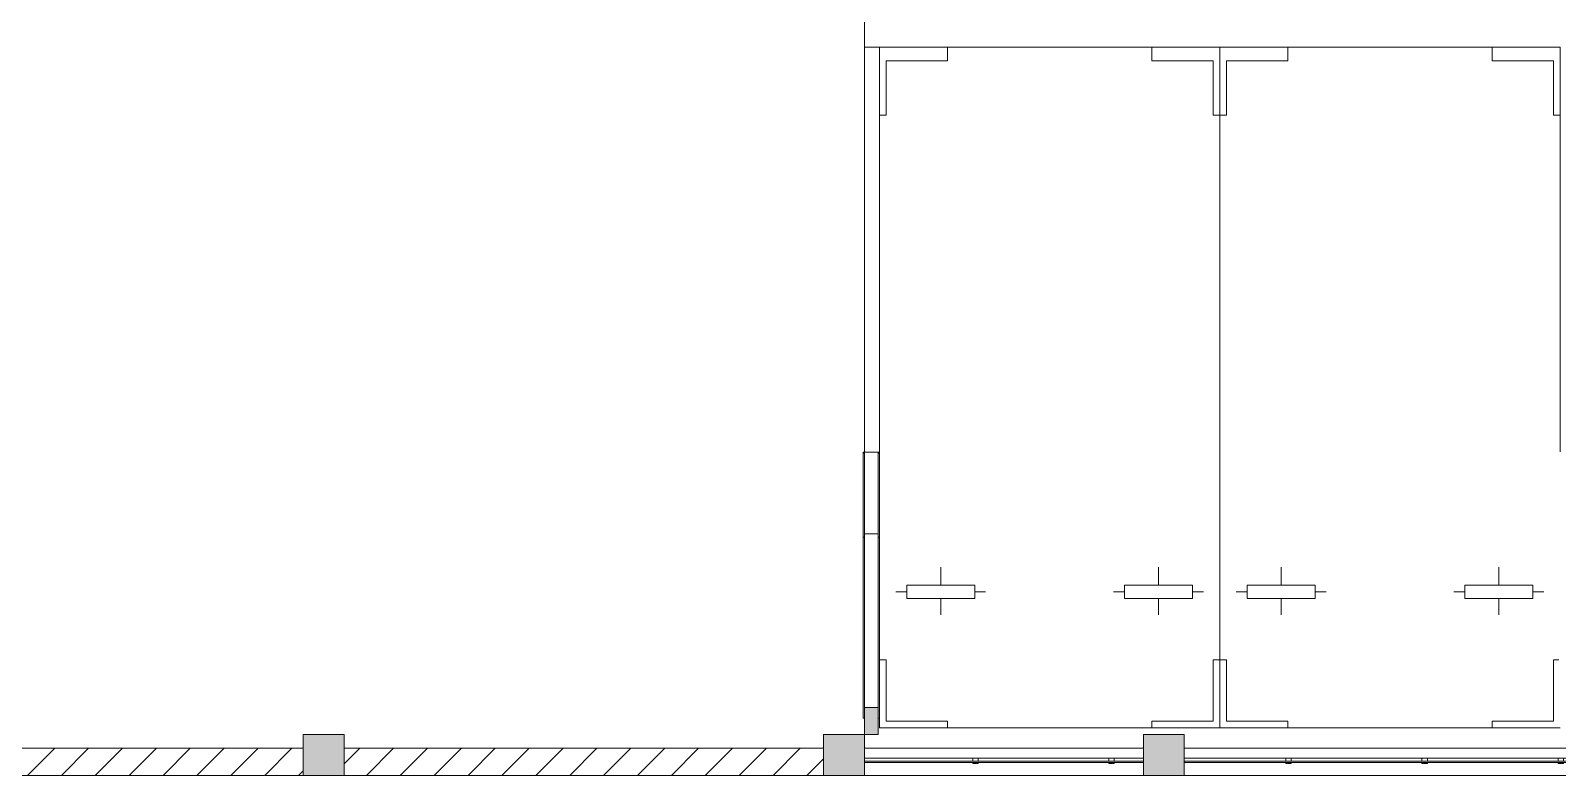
# Model space of a CAD drawing. Header units: millimetres. Extents: x 5356 to 209803, y -16346 to 109894.
# Drawn here: x 83328 to 94543, y 7888 to 13359 of the extents above; entities that cross this region are included whole.
import ezdxf

# ---------------------------------------------------------------- set-up
doc = ezdxf.new("R2010")
doc.units = ezdxf.units.MM
doc.linetypes.add('Double dash', pattern=[41.999998, 12, -6, 6, -6, 6, -6])
for name, color, linetype, lineweight in [('A-FLOR', 192, 'Continuous', 9), ('A-FLOR-HRAL', 11, 'Continuous', 9), ('A-WALL', 113, 'Continuous', 9), ('A-WALL-3', 113, 'Continuous', 18), ('A-WALL-PATT-3', 111, 'Continuous', 9), ('C-PRKG', 70, 'Continuous', 9), ('C-PROP-LINE', 91, 'Double dash', 18), ('S-COLS', 52, 'Continuous', 9), ('S-COLS-1', 254, 'Continuous', 5), ('S-COLS-3', 9, 'Continuous', 9), ('S-COLS-4', 52, 'Continuous', 18)]:
    doc.layers.add(name, color=color, linetype=linetype, lineweight=lineweight)
pattern_1 = [(45, (0, 0), (-124.4508, 124.4508), [])]

# ---------------------------------------------------------------- blocks, each defined once
blk = doc.blocks.new('NBS_CLDPhysicalSecuritySystems_MtlMeshPnlFncngSym_CLDModsecSecurusS3_InfillPanel - NBS_CLDPhysicalSecuritySystems_MtlMeshPnlFncngSym_CLDModsecSecurusS2_InfillPanel-2369496-TKCS_MB ĐỊNH VỊ MỐC TỌA ĐỘ CÔNG TRÌNH')
at = {"layer": 'A-FLOR-HRAL'}
for p, q in [((0, 6), (4000, 6)), ((214, 11), (254, 11)), ((214, 6), (214, 11)), ((254, 11), (254, 6)), ((1214, 11), (1254, 11)), ((1214, 6), (1214, 11)), ((1254, 11), (1254, 6)), ((2214, 11), (2254, 11)), ((2214, 6), (2214, 11)), ((2254, 11), (2254, 6)), ((3214, 11), (3254, 11)), ((3214, 6), (3214, 11)), ((3254, 11), (3254, 6)), ((4000, -6), (0, -6)), ((0, -27), (218, -27)), ((214, -23), (214, -6)), ((250, -27), (218, -27)), ((250, -27), (1218, -27)), ((254, -6), (254, -23)), ((1214, -23), (1214, -6)), ((1250, -27), (1218, -27)), ((1250, -27), (2218, -27)), ((1254, -6), (1254, -23)), ((2214, -23), (2214, -6)), ((2250, -27), (2218, -27)), ((2250, -27), (3218, -27)), ((2254, -6), (2254, -23)), ((3214, -23), (3214, -6)), ((3250, -27), (3218, -27)), ((3250, -27), (4000, -27)), ((3254, -6), (3254, -23))]:
    blk.add_line(p, q, dxfattribs=at)
for centre, start, end in [((218, -23), 180, 270), ((250, -23), 270, 0), ((1218, -23), 180, 270), ((1250, -23), 270, 0), ((2218, -23), 180, 270), ((2250, -23), 270, 0), ((3218, -23), 180, 270), ((3250, -23), 270, 0)]:
    blk.add_arc(centre, 4, start, end, dxfattribs=at)
blk = doc.blocks.new('NBS_CLDPhysicalSecuritySystems_MtlMeshPnlFncngSym_CLDModsecSecurusS3_InfillPanel - NBS_CLDPhysicalSecuritySystems_MtlMeshPnlFncngSym_CLDModsecSecurusS2_InfillPanel-2369504-TKCS_MB ĐỊNH VỊ MỐC TỌA ĐỘ CÔNG TRÌNH')
at = {"layer": 'A-FLOR-HRAL'}
for p, q in [((0, 6), (2049, 6)), ((214, 11), (254, 11)), ((214, 6), (214, 11)), ((254, 11), (254, 6)), ((1214, 11), (1254, 11)), ((1214, 6), (1214, 11)), ((1254, 11), (1254, 6)), ((2049, -6), (0, -6)), ((0, -27), (218, -27)), ((214, -23), (214, -6)), ((250, -27), (218, -27)), ((250, -27), (1218, -27)), ((254, -6), (254, -23)), ((1214, -23), (1214, -6)), ((1250, -27), (1218, -27)), ((1250, -27), (2049, -27)), ((1254, -6), (1254, -23))]:
    blk.add_line(p, q, dxfattribs=at)
for centre, start, end in [((218, -23), 180, 270), ((250, -23), 270, 0), ((1218, -23), 180, 270), ((1250, -23), 270, 0)]:
    blk.add_arc(centre, 4, start, end, dxfattribs=at)
blk = doc.blocks.new('M_Concrete-Rectangular-Column2 - 300x300-2223046-TKCS_MB ĐỊNH VỊ MỐC TỌA ĐỘ CÔNG TRÌNH')
at = {"layer": 'S-COLS-3'}
blk.add_hatch(color=256, dxfattribs=at).paths.add_polyline_path([(-150, -150), (150, -150), (150, 150), (-150, 150)])
at = {"layer": 'S-COLS-4'}
for p, q in [((150, 150), (-150, 150)), ((-150, 150), (-150, -150)), ((150, -150), (150, 150)), ((-150, -150), (150, -150))]:
    blk.add_line(p, q, dxfattribs=at)
blk = doc.blocks.new('TRỤ ĐỂ XE ĐẦU HỒI - TRỤ ĐỂ XE ĐẦU HỒI-2550560-TKCS_MB ĐỊNH VỊ MỐC TỌA ĐỘ CÔNG TRÌNH')
at = {"layer": 'S-COLS-3'}
blk.add_hatch(color=256, dxfattribs=at).paths.add_polyline_path([(-50, 100), (-50, -100), (50, -100), (50, 100)])
at = {"layer": 'S-COLS'}
for p, q in [((-60, -1350), (-60, -20)), ((-50, -20), (-60, -20)), ((-50, -1350), (-50, -20)), ((50, -100), (-50, -100)), ((50, -1350), (50, -20)), ((60, -20), (50, -20)), ((60, -1350), (60, -20)), ((-60, -1966), (-60, -1350)), ((-50, -1350), (-60, -1350)), ((-50, -1966), (-50, -1350)), ((-50, -1375), (50, -1375)), ((50, -1966), (50, -1350)), ((60, -1350), (50, -1350)), ((60, -1966), (60, -1350)), ((-50, -1966), (-60, -1966)), ((-60, -1966), (-60, -1975)), ((-60, -1975), (60, -1975)), ((-50, -1974), (-50, -1966)), ((-50, -1974), (50, -1974)), ((60, -1966), (50, -1966)), ((50, -1974), (50, -1966)), ((60, -1975), (60, -1966))]:
    blk.add_line(p, q, dxfattribs=at)
at = {"layer": 'S-COLS-4'}
for p, q in [((-50, 100), (-50, -20)), ((50, 100), (-50, 100)), ((50, -20), (50, 100))]:
    blk.add_line(p, q, dxfattribs=at)
blk = doc.blocks.new('xe oto1 - xe oto-V346-TKCS_MB ĐỊNH VỊ MỐC TỌA ĐỘ CÔNG TRÌNH')
at = {"layer": 'C-PRKG'}
for p, q in [((-2000, 5000), (-2500, 5000)), ((0, 5000), (-2500, 5000)), ((-2450, 4500), (-2450, 4950)), ((-2450, 4950), (-2000, 4950)), ((-2000, 4950), (-2000, 5000)), ((0, 5000), (-500, 5000)), ((-500, 5000), (-500, 4950)), ((-500, 4950), (-50, 4950)), ((-50, 4950), (-50, 4500)), ((0, 4500), (0, 5000)), ((0, 0), (0, 5000)), ((-2490, 4500), (-2450, 4500)), ((-50, 4500), (0, 4500)), ((0, 500), (0, 4500)), ((0, 4500), (0, 500)), ((-2050, 4170), (-2050, 4050)), ((-2050, 4170), (-2050, 4050)), ((-450, 4170), (-450, 4050)), ((-450, 4170), (-450, 4050)), ((-1800, 4050), (-2300, 4050)), ((-2300, 4050), (-2300, 3950)), ((-1800, 3950), (-1800, 4050)), ((-200, 4050), (-700, 4050)), ((-700, 4050), (-700, 3950)), ((-200, 3950), (-200, 4050)), ((-2300, 4000), (-2380, 4000)), ((-2300, 4000), (-2380, 4000)), ((-2300, 3950), (-1800, 3950)), ((-2050, 3950), (-2050, 3820)), ((-2050, 3950), (-2050, 3820)), ((-1720, 4000), (-1800, 4000)), ((-1720, 4000), (-1800, 4000)), ((-700, 4000), (-780, 4000)), ((-700, 4000), (-780, 4000)), ((-700, 3950), (-200, 3950)), ((-450, 3950), (-450, 3820)), ((-450, 3950), (-450, 3820)), ((-120, 4000), (-200, 4000)), ((-120, 4000), (-200, 4000)), ((-2500, 2973), (-2500, 0)), ((-2500, 500), (-2500, 2973)), ((-2500, 2973), (-2500, 500)), ((-2450, 500), (-2500, 500)), ((-2500, 500), (-2500, 0)), ((-2450, 100), (-2450, 500)), ((0, 500), (-50, 500)), ((-50, 500), (-50, 100)), ((0, 0), (0, 500)), ((-2500, 0), (-2000, 0)), ((-2500, 0), (0, 0)), ((-2000, 100), (-2450, 100)), ((-2000, 0), (-2000, 100)), ((-500, 100), (-500, 0)), ((-50, 100), (-500, 100)), ((-500, 0), (0, 0))]:
    blk.add_line(p, q, dxfattribs=at)
blk = doc.blocks.new('xe oto1 - xe oto-V345-TKCS_MB ĐỊNH VỊ MỐC TỌA ĐỘ CÔNG TRÌNH')
at = {"layer": 'C-PRKG'}
for p, q in [((-2000, 5000), (-2500, 5000)), ((-2500, 5000), (-2500, 4500)), ((-2500, 5000), (-2500, 0)), ((0, 5000), (-2500, 5000)), ((-2450, 4500), (-2450, 4950)), ((-2450, 4950), (-2000, 4950)), ((-2000, 4950), (-2000, 5000)), ((0, 5000), (-500, 5000)), ((-500, 5000), (-500, 4950)), ((-500, 4950), (-50, 4950)), ((-50, 4950), (-50, 4500)), ((0, 4500), (0, 5000)), ((0, 0), (0, 5000)), ((-2500, 4500), (-2450, 4500)), ((-2500, 500), (-2500, 4500)), ((-2500, 4500), (-2500, 500)), ((-50, 4500), (0, 4500)), ((0, 500), (0, 4500)), ((0, 4500), (0, 500)), ((-2050, 4170), (-2050, 4050)), ((-2050, 4170), (-2050, 4050)), ((-450, 4170), (-450, 4050)), ((-450, 4170), (-450, 4050)), ((-1800, 4050), (-2300, 4050)), ((-2300, 4050), (-2300, 3950)), ((-1800, 3950), (-1800, 4050)), ((-200, 4050), (-700, 4050)), ((-700, 4050), (-700, 3950)), ((-200, 3950), (-200, 4050)), ((-2300, 4000), (-2380, 4000)), ((-2300, 4000), (-2380, 4000)), ((-2300, 3950), (-1800, 3950)), ((-2050, 3950), (-2050, 3820)), ((-2050, 3950), (-2050, 3820)), ((-1720, 4000), (-1800, 4000)), ((-1720, 4000), (-1800, 4000)), ((-700, 4000), (-780, 4000)), ((-700, 4000), (-780, 4000)), ((-700, 3950), (-200, 3950)), ((-450, 3950), (-450, 3820)), ((-450, 3950), (-450, 3820)), ((-120, 4000), (-200, 4000)), ((-120, 4000), (-200, 4000)), ((-2450, 500), (-2500, 500)), ((-2500, 500), (-2500, 0)), ((-2450, 100), (-2450, 500)), ((0, 500), (-50, 500)), ((-50, 500), (-50, 100)), ((0, 0), (0, 500)), ((-2500, 0), (-2000, 0)), ((-2500, 0), (0, 0)), ((-2000, 100), (-2450, 100)), ((-2000, 0), (-2000, 100)), ((-500, 100), (-500, 0)), ((-50, 100), (-500, 100)), ((-500, 0), (0, 0))]:
    blk.add_line(p, q, dxfattribs=at)
blk = doc.blocks.new('Family - ___-1476882-TKCS_MB ĐỊNH VỊ MỐC TỌA ĐỘ CÔNG TRÌNH')
at = {"layer": 'C-PROP-LINE'}
blk.add_line((26104, 7888), (134801, 7888), dxfattribs=at)

msp = doc.modelspace()

# ---------------------------------------------------------------- hatches: boundary and pattern name
at = {"layer": 'A-WALL-PATT-3'}
h = msp.add_hatch(dxfattribs=at)
h.set_pattern_fill('FP_1', color=256, style=0, pattern_type=2)
h.set_pattern_definition(pattern_1)
h.paths.add_polyline_path([(81880.7, 7888.2), (85330.7, 7888.2), (85330.7, 8088.2), (81880.7, 8088.2)])
h = msp.add_hatch(dxfattribs=at)
h.set_pattern_fill('FP_1', color=256, style=0, pattern_type=2)
h.set_pattern_definition(pattern_1)
h.paths.add_polyline_path([(87665.9, 7888.2), (89152.6, 7888.2), (89152.6, 8088.2), (85630.7, 8088.2), (85630.7, 7888.2)])
at = {"layer": 'S-COLS-1'}
msp.add_hatch(color=256, dxfattribs=at).paths.add_polyline_path([(91501.6, 7888.2), (91801.6, 7888.2), (91801.6, 8188.2), (91501.6, 8188.2)])

# ---------------------------------------------------------------- linework, layer by layer
at = {"layer": 'A-FLOR'}
for p, q in [((89452.6, 10263.6), (89452.6, 14088.2)), ((89452.6, 13236.9), (89562.8, 13236.9)), ((90062.8, 13236.9), (91562.8, 13236.9)), ((92562.8, 13236.9), (94062.8, 13236.9))]:
    msp.add_line(p, q, dxfattribs=at)
at = {"layer": 'A-WALL'}
for p, q in [((89452.6, 8088.2), (91501.6, 8088.2)), ((91801.6, 8088.2), (95801.6, 8088.2)), ((91501.6, 7888.2), (89452.6, 7888.2)), ((95801.6, 7888.2), (91801.6, 7888.2))]:
    msp.add_line(p, q, dxfattribs=at)
at = {"layer": 'A-WALL-3'}
for p, q in [((85330.7, 8088.2), (81880.7, 8088.2)), ((89152.6, 8088.2), (85630.7, 8088.2)), ((81880.7, 7888.2), (85330.7, 7888.2)), ((85630.7, 7888.2), (89152.6, 7888.2))]:
    msp.add_line(p, q, dxfattribs=at)
at = {"layer": 'S-COLS-4'}
for p, q in [((91801.6, 8188.2), (91501.6, 8188.2)), ((91501.6, 8188.2), (91501.6, 7888.2)), ((91801.6, 7888.2), (91801.6, 8188.2)), ((91501.6, 7888.2), (91801.6, 7888.2))]:
    msp.add_line(p, q, dxfattribs=at)

# ---------------------------------------------------------------- block references
at = {"layer": 'A-FLOR-HRAL', "rotation": 180}
for name, p in [('NBS_CLDPhysicalSecuritySystems_MtlMeshPnlFncngSym_CLDModsecSecurusS3_InfillPanel - NBS_CLDPhysicalSecuritySystems_MtlMeshPnlFncngSym_CLDModsecSecurusS2_InfillPanel-2369504-TKCS_MB ĐỊNH VỊ MỐC TỌA ĐỘ CÔNG TRÌNH', (91501.6, 7988.2)), ('NBS_CLDPhysicalSecuritySystems_MtlMeshPnlFncngSym_CLDModsecSecurusS3_InfillPanel - NBS_CLDPhysicalSecuritySystems_MtlMeshPnlFncngSym_CLDModsecSecurusS2_InfillPanel-2369496-TKCS_MB ĐỊNH VỊ MỐC TỌA ĐỘ CÔNG TRÌNH', (95801.6, 7988.2))]:
    msp.add_blockref(name, p, dxfattribs=at)
at = {"layer": 'C-PRKG', "rotation": 180}
for name, p in [('xe oto1 - xe oto-V345-TKCS_MB ĐỊNH VỊ MỐC TỌA ĐỘ CÔNG TRÌNH', (89562.8, 13236.9)), ('xe oto1 - xe oto-V346-TKCS_MB ĐỊNH VỊ MỐC TỌA ĐỘ CÔNG TRÌNH', (92062.8, 13236.9))]:
    msp.add_blockref(name, p, dxfattribs=at)
at = {"layer": 'C-PROP-LINE'}
msp.add_blockref('Family - ___-1476882-TKCS_MB ĐỊNH VỊ MỐC TỌA ĐỘ CÔNG TRÌNH', (0, 0), dxfattribs=at)
at = {"layer": 'S-COLS'}
for name, p, rotation in [('TRỤ ĐỂ XE ĐẦU HỒI - TRỤ ĐỂ XE ĐẦU HỒI-2550560-TKCS_MB ĐỊNH VỊ MỐC TỌA ĐỘ CÔNG TRÌNH', (89502.6, 8288.2), 180), ('M_Concrete-Rectangular-Column2 - 300x300-2223046-TKCS_MB ĐỊNH VỊ MỐC TỌA ĐỘ CÔNG TRÌNH', (85480.7, 8038.2), 90.00000000000058), ('M_Concrete-Rectangular-Column2 - 300x300-2223046-TKCS_MB ĐỊNH VỊ MỐC TỌA ĐỘ CÔNG TRÌNH', (89302.6, 8038.2), 90.00000000000058)]:
    msp.add_blockref(name, p, dxfattribs=dict(at, rotation=rotation))

doc.saveas('drawing.dxf')
